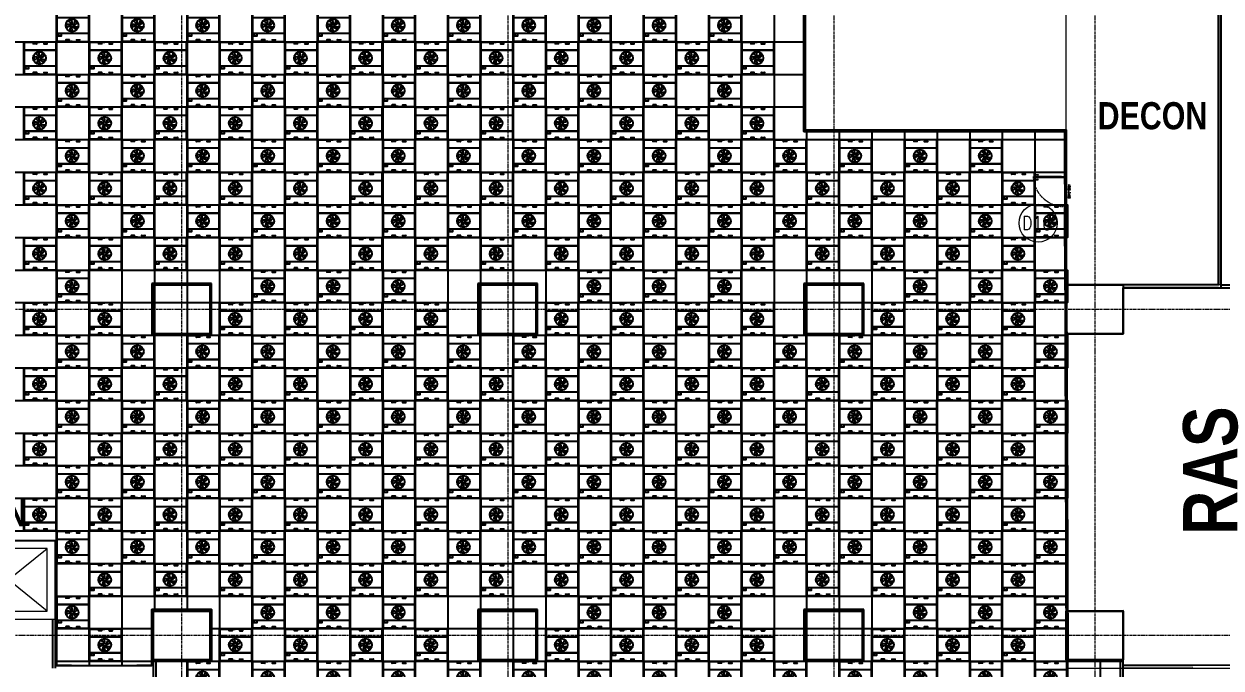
# Model space of a CAD drawing. Extents: x -15449 to 597104, y -1239737 to 53667.
# Drawn here: x 257528 to 301578, y -291002 to -267295 of the extents above; entities that cross this region are included whole.
import ezdxf
from ezdxf.enums import TextEntityAlignment as Align

# ---------------------------------------------------------------- set-up
doc = ezdxf.new("R2010")
doc.units = 0
doc.header["$LTSCALE"] = 8
doc.linetypes.add('188K-SM-03-F10-ARCH-PA-Y2257103$0$AP5A-SM-03-F20-ARCH-PA-Y2230801+Y2230803$0$ALL-PA-TXT-Y2221201$0$DASHED', pattern=[19.05, 12.7, -6.35])
doc.linetypes.add('IDA - Grid Line', pattern=[3500, 2000, -500, 500, -500])
doc.layers.get('0').update_dxf_attribs({"color": 1, "linetype": 'CONTINUOUS'})
for name, color, linetype in [('000_CTCI_CSA', 7, 'CONTINUOUS'), ('1', 1, 'CONTINUOUS'), ('AC-DD', 3, 'CONTINUOUS'), ('Ceiling FL+3000', 6, 'CONTINUOUS'), ('Ceiling FL+5000', 150, 'CONTINUOUS')]:
    doc.layers.add(name, color=color, linetype=linetype)
doc.layers.add('A-_ANOTGRID_E', color=7, linetype='CONTINUOUS', lineweight=9)
doc.layers.add('Block - Cargo Lift_dwg', color=7, linetype='CONTINUOUS', lineweight=9, true_color=0x767676)
doc.styles.add('188K-SM-03-F10-ARCH-PA-Y2257103$0$AP5A-SM-03-F20-ARCH-PA-Y2230801+Y2230803$0$ALL-PA-TXT-Y2221201$0$Standard', font='txt.shx', dxfattribs={"bigfont": 'chineset.shx'})
doc.styles.add('188K-SM-03-F10-ARCH-PA-Y2257103$0$Standard', font='txt.shx', dxfattribs={"bigfont": 'chineset.shx'})
doc.styles.add('Site Area', font='arial.ttf', dxfattribs={"width": 0.8})

# ---------------------------------------------------------------- blocks, each defined once
blk = doc.blocks.new('clean lift lobby 2')
at = {"color": 252}
for p, q in [((73303, -6749), (75603, -3899)), ((73303, -3899), (75603, -6749)), ((73303, -9899), (75603, -7049)), ((73303, -7049), (75603, -9899))]:
    blk.add_line(p, q, dxfattribs=at)
at = {"color": 252, "elevation": 0}
for points in [[(73003, -3599), (73003, -7049), (75903, -7049), (75903, -3599)], [(73303, -3899), (73303, -6749), (75603, -6749), (75603, -3899)], [(73003, -6749), (73003, -10199), (75903, -10199), (75903, -6749)], [(73303, -7049), (73303, -9899), (75603, -9899), (75603, -7049)]]:
    blk.add_lwpolyline(points, close=True, dxfattribs=at)
blk = doc.blocks.new('column grid')
at = {"color": 252, "elevation": 0}
for points in [[(-36454.4, -82339.4), (-34354.4, -82339.4), (-34354.4, -84139.4), (-36454.4, -84139.4)], [(-24454.4, -82338.8), (-22354.4, -82338.8), (-22354.4, -84138.8), (-24454.4, -84138.8)], [(-12454.4, -82338.8), (-10354.4, -82338.8), (-10354.4, -84138.8), (-12454.4, -84138.8)], [(-2854.4, -82338.8), (-754.4, -82338.8), (-754.4, -84138.8), (-2854.4, -84138.8)], [(-36454.4, -94339.4), (-34354.4, -94339.4), (-34354.4, -96139.4), (-36454.4, -96139.4)], [(-24454.4, -94338.8), (-22354.4, -94338.8), (-22354.4, -96138.8), (-24454.4, -96138.8)], [(-12454.4, -94338.8), (-10354.4, -94338.8), (-10354.4, -96138.8), (-12454.4, -96138.8)], [(-2854.4, -94338.8), (-754.4, -94338.8), (-754.4, -96138.8), (-2854.4, -96138.8)]]:
    blk.add_lwpolyline(points, close=True, dxfattribs=at)
at = {"layer": 'A-_ANOTGRID_E', "color": 8, "linetype": 'IDA - Grid Line', "ltscale": 0.005, "true_color": 0x808080}
for p, q in [((-35404.4, 9427, 0), (-35404.4, -120414.2, 0)), ((-23404.4, 9427, 0), (-23404.4, -120414.2, 0)), ((-11404.4, 9427, 0), (-11404.4, -120414.2, 0)), ((-1804.4, 9427, 0), (-1804.4, -120414.2, 0)), ((29680.4, -83238.8, 0), (-104784.6, -83238.8, 0)), ((29680.4, -95238.8, 0), (-104784.6, -95238.8, 0))]:
    blk.add_line(p, q, dxfattribs=at)
blk = doc.blocks.new('CTCI_Building Footprint and Grid')
at = {"color": 252}
blk.add_blockref('column grid', (1987651, -866033, 0), dxfattribs=at)
blk = doc.blocks.new('188K-SM-03-F10-ARCH-PA-Y2257103$0$AP5A-SM-03-F20-ARCH-PA-Y2230801+Y2230803$0$把手GMT水平鎖')
blk.add_lwpolyline([(24, 8), (-24, 8), (-24, 0), (24, 0)], close=True)
blk.add_lwpolyline([(-11, 0), (-11, -40), (-10, -54, 0.327495), (-4, -62, 0.089847), (104, -64, 1.144881), (99, -45, -0.137079), (16, -45, -0.349357), (11, -40), (11, 0)], format="xyb")
blk = doc.blocks.new('188K-SM-03-F10-ARCH-PA-Y2257103$0$單開庫板門-1200x2400(水平把手)')
at = {"ltscale": 0.1}
for p, q in [((26008.6, -11403.6), (26004.5, -11403.6)), ((26004.5, -11403.6), (26004.5, -11414.1)), ((26008.6, -11414.1), (26008.6, -11403.6)), ((26004.5, -11414.1), (26004.5, -11415.3)), ((26004.5, -11414.1), (26008.6, -11414.1)), ((26004.5, -11415.4), (26004.6, -11415.5)), ((26008.6, -11414), (26004.6, -11414)), ((26004.6, -11414.3), (26004.6, -11414.2)), ((26004.6, -11415.3), (26004.6, -11414.5)), ((26004.7, -11414.1), (26006.5, -11414.1)), ((26005.1, -11414.4), (26004.7, -11414.4)), ((26004.7, -11414.5), (26005.1, -11414.5)), ((26004.7, -11414.5), (26004.7, -11506)), ((26004.7, -11506), (26004.7, -11414.5)), ((26004.7, -11414.5), (26004.7, -11414.5)), ((26004.7, -11415.4), (26004.7, -11415.3)), ((26005.2, -11414.4), (26005.2, -11414.4)), ((26006.5, -11414.1), (26006.6, -11414.1)), ((26006.6, -11414.1), (26006.6, -11414.1)), ((26006.6, -11414.1), (26008.4, -11414.1)), ((26008.4, -11414.4), (26008, -11414.4)), ((26008, -11414.4), (26008, -11414.4)), ((26008, -11414.5), (26008.4, -11414.5)), ((26008.4, -11506), (26008.4, -11414.5)), ((26008.4, -11414.5), (26008.4, -11414.5)), ((26008.4, -11414.5), (26008.4, -11506)), ((26008.4, -11415.3), (26008.4, -11415.4)), ((26008.5, -11414.2), (26008.5, -11414.3)), ((26008.5, -11414.5), (26008.5, -11415.3)), ((26008.5, -11415.5), (26008.6, -11415.4)), ((26008.6, -11415.3), (26008.6, -11414.1)), ((25999.5, -11519.7), (25999.5, -11523.2)), ((26002.5, -11519.1), (26000, -11519.1)), ((26000, -11523.7), (26002.4, -11523.7)), ((26002.4, -11523.7), (26004.1, -11522.6)), ((26002.9, -11518.5), (26002.6, -11518.5)), ((26002.6, -11518.5), (26002.6, -11521)), ((26002.6, -11521.9), (26002.6, -11519.3)), ((26002.6, -11521), (26002.9, -11521)), ((26003.4, -11521.9), (26002.6, -11521.9)), ((26002.9, -11521), (26002.9, -11518.5)), ((26003.3, -11522.2), (26003.3, -11522)), ((26003.3, -11522), (26003.4, -11522)), ((26004, -11522.2), (26003.3, -11522.2)), ((26008.3, -11517.5), (26003.6, -11517.5)), ((26003.6, -11517.5), (26003.6, -11517.7)), ((26003.6, -11517.7), (26008.3, -11517.7)), ((26004.1, -11521.9), (26003.9, -11521.9)), ((26003.9, -11522), (26004, -11522)), ((26004, -11522), (26004, -11522.2)), ((26004.2, -11522.4), (26004.2, -11521.9)), ((26008.6, -11506.4), (26004.5, -11506.4)), ((26004.5, -11506.4), (26004.5, -11518)), ((26004.5, -11518), (26008.6, -11518)), ((26004.7, -11506), (26004.7, -11506)), ((26008.3, -11517.7), (26008.3, -11517.5)), ((26008.4, -11506), (26008.4, -11506)), ((26008.6, -11518), (26008.6, -11506.4)), ((26114.8, -11521.9), (26115.1, -11521.9)), ((26114.8, -11522.4), (26114.8, -11521.9)), ((26114.9, -11522), (26114.9, -11522.2)), ((26115.1, -11522), (26114.9, -11522)), ((26114.9, -11522.2), (26115.7, -11522.2)), ((26116.6, -11523.7), (26114.9, -11522.6)), ((26115.5, -11521.9), (26116.3, -11521.9)), ((26115.7, -11522), (26115.5, -11522)), ((26115.7, -11522.2), (26115.7, -11522)), ((26116.3, -11521.9), (26116.3, -11519.3)), ((26116.5, -11519.1), (26119, -11519.1)), ((26119, -11523.7), (26116.6, -11523.7)), ((26119.5, -11519.7), (26119.5, -11523.2))]:
    blk.add_line(p, q, dxfattribs=at)
for points in [[(25999.5, -11518.9), (25999.5, -11523.9)], [(26119.5, -11518.9), (26119.5, -11523.9)]]:
    blk.add_lwpolyline(points)
blk.add_lwpolyline([(26006.6, -11506.4), (26006.5, -11506.3), (26004.7, -11506.3, -0.414214), (26004.6, -11506.3), (26004.6, -11506.1, -0.414214), (26004.7, -11506.1), (26005.1, -11506.1, 0.414214), (26005.2, -11506.1), (26005.2, -11506, 0.414214), (26005.1, -11506), (26004.7, -11506, -0.414214), (26004.6, -11506), (26004.6, -11505.2, -0.414214), (26004.7, -11505.2), (26004.7, -11505.2, 0.414214), (26004.7, -11505.2), (26004.7, -11505, 0.72636), (26004.6, -11505), (26004.5, -11505.1, 0.158507), (26004.5, -11505.2), (26004.5, -11506.4, 0.414214), (26004.6, -11506.5), (26008.6, -11506.5, 0.414214), (26008.6, -11506.4), (26008.6, -11505.2, 0.158507), (26008.6, -11505.1), (26008.5, -11505, 0.72636), (26008.4, -11505), (26008.4, -11505.2, 0.414214), (26008.5, -11505.2, -0.414214), (26008.5, -11505.2), (26008.5, -11506, -0.414214), (26008.4, -11506), (26008, -11506, 0.414214), (26008, -11506), (26008, -11506.1, 0.414214), (26008, -11506.1), (26008.4, -11506.1, -0.414214), (26008.5, -11506.1), (26008.5, -11506.3, -0.414214), (26008.4, -11506.3), (26006.6, -11506.3)], format="xyb", close=True, dxfattribs=at)
at = {"linetype": '188K-SM-03-F10-ARCH-PA-Y2257103$0$AP5A-SM-03-F20-ARCH-PA-Y2230801+Y2230803$0$ALL-PA-TXT-Y2221201$0$DASHED', "ltscale": 0.01}
blk.add_arc((26001.1, -11518.7), 115.3, 359.8531, 85.8135, dxfattribs=at)
at = {"ltscale": 0.1}
for centre, radius, start, end in [((26004.6, -11414.1), 0.0313, 90, 180), ((26004.6, -11415.3), 0.0313, 180, 216.0274), ((26004.7, -11414.2), 0.0313, 90, 180), ((26004.7, -11414.3), 0.0313, 180, 270), ((26004.7, -11414.5), 0.0313, 90, 180), ((26004.7, -11415.3), 0.0209, 180, 270), ((26004.7, -11415.4), 0.0313, 216.0274, 360), ((26004.7, -11415.3), 0.0209, 360, 90), ((26005.1, -11414.4), 0.0313, 270, 0), ((26005.1, -11414.4), 0.0313, 0, 90), ((26008, -11414.4), 0.0313, 90, 180), ((26008, -11414.4), 0.0313, 180, 270), ((26008.4, -11414.2), 0.0313, 360, 90), ((26008.4, -11414.3), 0.0313, 270, 0), ((26008.4, -11414.5), 0.0313, 0, 90), ((26008.5, -11415.3), 0.0209, 90, 180), ((26008.5, -11415.4), 0.0313, 180, 323.9726), ((26008.5, -11415.3), 0.0209, 270, 360), ((26008.6, -11414.1), 0.0313, 360, 90), ((26008.6, -11415.3), 0.0313, 323.9726, 360)]:
    blk.add_arc(centre, radius, start, end, dxfattribs=at)
for centre, major_axis, start_param, end_param in [((26000, -11519.7), (0.369, -0.369), 2.356194, 3.926991), ((26000, -11523.2), (-0.369, -0.369), 5.497787, 7.068583), ((26002.5, -11519.3), (0.111, -0.111), 7.068583, 8.63938), ((26003.4, -11521.9), (-0.0369, -0.0369), 0.785398, 3.926991), ((26003.9, -11521.9), (-0.0369, -0.0369), 3.926991, 7.068583), ((26004.1, -11521.9), (0.0369, -0.0369), 7.068583, 8.63938), ((26003.9, -11522.4), (0.221, -0.221), 6.162283, 7.068583), ((26114.8, -11521.9), (-0.0369, -0.0369), -2.356194, -0.785398), ((26115.1, -11522.4), (-0.221, -0.221), -0.785398, 0.120903), ((26115.1, -11521.9), (0.0369, -0.0369), -0.785398, 2.356194), ((26115.5, -11521.9), (0.0369, -0.0369), 2.356194, 5.497787), ((26116.5, -11519.3), (-0.111, -0.111), -2.356194, -0.785398), ((26119, -11519.7), (-0.369, -0.369), 2.356194, 3.926991), ((26119, -11523.2), (0.369, -0.369), -0.785398, 0.785398)]:
    blk.add_ellipse(centre, major_axis=major_axis, ratio=1, start_param=start_param, end_param=end_param, dxfattribs=at)
at = {"ltscale": 0.1, "extrusion": (0, 0, -1)}
blk.add_ellipse((26003.1, -11517.9), major_axis=(-0.516, 0.516), ratio=1, start_param=5.497787, end_param=11.780972, dxfattribs=at)
at = {"ltscale": 5}
for p, xscale, yscale, zscale, rotation in [((26003.6, -11408.9), 0.1058823529319317, 0.1058823529319317, 0.1058823529319317, 270), ((26009.5, -11408.9), -0.1058823529319317, 0.1058823529396357, 0.1058823529411765, 90)]:
    blk.add_blockref('188K-SM-03-F10-ARCH-PA-Y2257103$0$AP5A-SM-03-F20-ARCH-PA-Y2230801+Y2230803$0$把手GMT水平鎖', p, dxfattribs=dict(at, xscale=xscale, yscale=yscale, zscale=zscale, rotation=rotation))
at = {"color": 8, "ltscale": 0.1, "style": '188K-SM-03-F10-ARCH-PA-Y2257103$0$AP5A-SM-03-F20-ARCH-PA-Y2230801+Y2230803$0$ALL-PA-TXT-Y2221201$0$Standard', "width": 0.85}
blk.add_text('1200*2400', height=8, dxfattribs=at).set_placement((26058.4, -11534.4), align=Align.MIDDLE_CENTER)
blk = doc.blocks.new('FFU-2000')
at = {"layer": 'AC-DD', "color": 6}
for p, q in [((0, 1175), (562, 1175)), ((0, 0), (0, 1175)), ((454, 1121), (333, 1121)), ((454, 1113), (333, 1113)), ((721, 1121), (842, 1121)), ((721, 1113), (842, 1113)), ((1175, 875), (0, 875)), ((1175, 870), (0, 870)), ((0, 305), (1175, 305)), ((0, 300), (1175, 300)), ((562, 0), (0, 0)), ((454, 62), (333, 62)), ((454, 54), (333, 54)), ((721, 62), (842, 62)), ((721, 54), (842, 54))]:
    blk.add_line(p, q, dxfattribs=at)
for points in [[(-12, 1188), (1188, 1188), (1188, -12), (-12, -12)], [(0, 0), (1175, 0), (1175, 1175), (0, 1175)], [(167, 288), (45, 288), (45, 210), (167, 210)]]:
    blk.add_lwpolyline(points, close=True, dxfattribs=at)
for centre, radius in [((560, 588), 233), ((560, 588), 49.2), ((75, 214), 2.87), ((105, 214), 2.87), ((135, 214), 2.87)]:
    blk.add_circle(centre, radius, dxfattribs=at)
for centre, radius, start, end in [((333, 1117), 3.92, 90, 270), ((454, 1117), 3.92, 270, 90), ((721, 1117), 3.92, 90, 270), ((842, 1117), 3.92, 270, 90), ((467, 573), 115, 154.0706, 209.7056), ((418, 313), 315, 71.6702, 99.9682), ((607, 230), 373, 104.9499, 129.9361), ((518, 671), 115, 82.0706, 137.7056), ((234, 432), 373, 32.9499, 57.9361), ((777, 368), 315, 143.6702, 171.9682), ((255, 637), 315, 359.6702, 27.9682), ((915, 522), 373, 176.9499, 201.9361), ((836, 726), 315, 215.6702, 243.9682), ((732, 905), 373, 248.9499, 273.9361), ((311, 849), 373, 320.9499, 345.9361), ((513, 892), 315, 287.6702, 315.9682), ((626, 653), 115, 10.0706, 65.7056), ((643, 545), 115, 298.0706, 353.7056), ((333, 58), 3.92, 90, 270), ((454, 58), 3.92, 270, 90), ((545, 495), 115, 226.0706, 281.7056), ((721, 58), 3.92, 90, 270), ((842, 58), 3.92, 270, 90)]:
    blk.add_arc(centre, radius, start, end, dxfattribs=at)

msp = doc.modelspace()

# ---------------------------------------------------------------- linework, layer by layer
at = {"layer": '1', "color": 8, "true_color": 0x808080}
for p, q in [((258728.3145, -205002.5644, 0), (258728.3145, -290902.955, 0)), ((259928.3145, -205002.5644, 0), (259928.3145, -290902.955, 0)), ((261128.3145, -205002.5644, 0), (261128.3145, -290902.955, 0)), ((264728.3145, -205002.5644, 0), (264728.3145, -298402.1705, 0)), ((265928.3145, -205002.5644, 0), (265928.3145, -298402.1705, 0)), ((267128.3145, -205002.5644, 0), (267128.3145, -298402.1705, 0)), ((268328.3145, -205002.5644, 0), (268328.3145, -298402.1705, 0)), ((269528.3145, -205002.5644, 0), (269528.3145, -298402.1705, 0)), ((270728.3145, -205002.5644, 0), (270728.3145, -298402.1705, 0)), ((271928.3145, -205002.5644, 0), (271928.3145, -298402.1705, 0)), ((273128.3145, -205002.5644, 0), (273128.3145, -298402.1705, 0)), ((262328.3145, -206752.1709, 0), (262328.3145, -288852.8143, 0)), ((263528.3145, -206752.1709, 0), (263528.3145, -288852.8143, 0)), ((274328.3145, -231052.1709, 0), (274328.3145, -297002.7469, 0)), ((275528.3145, -231052.1709, 0), (275528.3145, -297002.7469, 0)), ((276728.3145, -236052.1709, 0), (276728.3145, -298402.1703, 0)), ((277928.3145, -236052.1709, 0), (277928.3145, -298402.1703, 0)), ((279128.3145, -236052.1709, 0), (279128.3145, -298402.1703, 0)), ((280328.3145, -236052.1709, 0), (280328.3145, -298402.1703, 0)), ((281528.3145, -236052.1709, 0), (281528.3145, -298402.1703, 0)), ((282728.3145, -236052.1709, 0), (282728.3145, -298402.1703, 0)), ((283928.3145, -236052.1709, 0), (283928.3145, -298402.1703, 0)), ((285128.3145, -236052.1709, 0), (285128.3145, -298402.1703, 0)), ((250328.3145, -267952.1709, 0), (286227.9329, -267952.1709, 0)), ((250328.3145, -269152.1709, 0), (286227.9329, -269152.1709, 0)), ((250328.3145, -270352.1709, 0), (286227.9329, -270352.1709, 0)), ((286328.3145, -271252.1795, 0), (286328.3145, -296952.7469, 0)), ((287528.3145, -271252.3851, 0), (287528.3145, -296952.7469, 0)), ((288728.3145, -271252.5908, 0), (288728.3145, -298402.1699, 0)), ((289928.3145, -271252.7965, 0), (289928.3145, -298402.1676, 0)), ((291128.3145, -271253.0021, 0), (291128.3145, -298402.1653, 0)), ((292328.3145, -271253.2078, 0), (292328.3145, -298402.163, 0)), ((293528.3145, -271252.5908, 0), (293528.3145, -298402.1607, 0)), ((294728.3145, -271252.7965, 0), (294728.3145, -298402.1584, 0)), ((250328.3145, -271552.1709, 0), (295829.3268, -271552.1709, 0)), ((250328.3145, -272752.1709, 0), (295832.8322, -272752.1709, 0)), ((250328.3145, -273952.1709, 0), (295836.3375, -273952.1709, 0)), ((250328.3145, -275152.1709, 0), (295839.8429, -275152.1709, 0)), ((250328.3145, -276352.1709, 0), (295843.3482, -276352.1709, 0)), ((252428.3145, -277552.1709, 0), (295846.8536, -277552.1709, 0)), ((252428.3145, -278752.1709, 0), (295850.359, -278752.1709, 0)), ((250278.3145, -279952.1709, 0), (295853.8643, -279952.1709, 0)), ((250278.3145, -281152.1709, 0), (295857.3697, -281152.1709, 0)), ((250278.3145, -282352.1709, 0), (295860.875, -282352.1709, 0)), ((250278.3145, -283552.1709, 0), (295864.3804, -283552.1709, 0)), ((250278.3145, -284752.1709, 0), (295867.8857, -284752.1709, 0)), ((250278.3145, -285952.1709, 0), (295871.3911, -285952.1709, 0)), ((258678.1767, -287152.1709, 0), (295874.8964, -287152.1709, 0)), ((258678.1767, -288352.1709, 0), (295878.4018, -288352.1709, 0)), ((258678.1767, -289552.1709, 0), (262228.3145, -289552.1709, 0)), ((264428.3145, -289552.1709, 0), (295881.9071, -289552.1709, 0)), ((258678.1767, -290752.1709, 0), (262228.3145, -290752.1709, 0)), ((263528.3145, -290753.3903, 0), (263528.3145, -296952.7469, 0)), ((264428.3145, -290752.1709, 0), (297877.8668, -290752.1709, 0)), ((295928.3145, -290752.1709, 0), (295928.3145, -296951.6196, 0)), ((297128.3145, -290752.1709, 0), (297128.3145, -296951.6196, 0))]:
    msp.add_line(p, q, dxfattribs=at)
at = {"layer": 'Block - Cargo Lift_dwg', "lineweight": -3}
for p, q in [((286228.3145, -263452.1694, 0), (286227.9329, -271252.1623, 0)), ((286278.3145, -263452.1718, 0), (286277.9354, -271202.1709, 0)), ((301478.0066, -276902.1709, 0), (301478.0066, -265002.8442, 0)), ((301578.0066, -277002.1709, 0), (301578.0066, -264902.955, 0)), ((286227.9329, -271252.1623, 0), (295828.4553, -271253.8076, 0)), ((286277.9354, -271202.1709, 0), (295878.3117, -271203.8161, 0)), ((295828.4553, -271253.8076, 0), (295833.0838, -272862.7435, 0)), ((295878.3117, -271203.8161, 0), (295883.0836, -272862.5997, 0)), ((295844.7054, -276902.5311, 0), (295833.084, -274062.8043, 0)), ((295894.7049, -276902.3265, 0), (295883.0836, -274062.5997, 0)), ((264428.3145, -276852.2383, 0), (262228.3145, -276852.2383, 0)), ((262228.3145, -276852.2383, 0), (262228.3145, -278752.8143, 0)), ((264378.3145, -276902.2383, 0), (262278.3145, -276902.2383, 0)), ((262278.3145, -276902.2383, 0), (262278.3145, -278702.8143, 0)), ((264378.3145, -278702.8143, 0), (264378.3145, -276902.2383, 0)), ((264428.3145, -278752.8143, 0), (264428.3145, -276852.2383, 0)), ((276428.3145, -276851.5948, 0), (274228.3145, -276851.5948, 0)), ((274228.3145, -276851.5948, 0), (274228.3145, -278752.1709, 0)), ((276378.3145, -276901.5948, 0), (274278.3145, -276901.5948, 0)), ((274278.3145, -276901.5948, 0), (274278.3145, -278702.1709, 0)), ((276378.3145, -278702.1709, 0), (276378.3145, -276901.5948, 0)), ((276428.3145, -278752.1709, 0), (276428.3145, -276851.5948, 0)), ((288428.3145, -276851.5948, 0), (286228.3145, -276851.5948, 0)), ((286228.3145, -276851.5948, 0), (286228.3145, -278752.1709, 0)), ((288378.3145, -276901.5948, 0), (286278.3145, -276901.5948, 0)), ((286278.3145, -276901.5948, 0), (286278.3145, -278702.1709, 0)), ((288378.3145, -278702.1709, 0), (288378.3145, -276901.5948, 0)), ((288428.3145, -278752.1709, 0), (288428.3145, -276851.5948, 0)), ((295844.7049, -276902.4056, 0), (295885.4125, -290752.1709, 0)), ((295894.7047, -276902.2586, 0), (295935.2657, -290702.1709, 0)), ((301478.4563, -276902.1709, 0), (297978.3145, -276902.1709, 0)), ((301478.4563, -277002.1709, 0), (297978.3145, -277002.1709, 0)), ((301478.0066, -276902.1709, 0), (301478.0066, -276902.1709, 0)), ((301478.0066, -277002.1709, 0), (301578.0066, -277002.1709, 0)), ((301577.9595, -277002.1718, 0), (305494.7049, -277003.4574, 0)), ((301577.9923, -276902.1718, 0), (305494.7378, -276903.4574, 0)), ((262228.3145, -278752.8143, 0), (264428.3145, -278752.8143, 0)), ((262278.3145, -278702.8143, 0), (264378.3145, -278702.8143, 0)), ((274228.3145, -278752.1709, 0), (276428.3145, -278752.1709, 0)), ((274278.3145, -278702.1709, 0), (276378.3145, -278702.1709, 0)), ((286228.3145, -278752.1709, 0), (288428.3145, -278752.1709, 0)), ((286278.3145, -278702.1709, 0), (288378.3145, -278702.1709, 0)), ((264428.3145, -288852.8143, 0), (262228.3145, -288852.8143, 0)), ((262228.3145, -288852.8143, 0), (262228.3145, -290753.3903, 0)), ((264378.3145, -288902.8143, 0), (262278.3145, -288902.8143, 0)), ((262278.3145, -288902.8143, 0), (262278.3145, -290703.3903, 0)), ((264378.3145, -290703.3903, 0), (264378.3145, -288902.8143, 0)), ((264428.3145, -290753.3903, 0), (264428.3145, -288852.8143, 0)), ((276428.3145, -288851.5948, 0), (274228.3145, -288851.5948, 0)), ((274228.3145, -288851.5948, 0), (274228.3145, -290752.1709, 0)), ((276378.3145, -288901.5948, 0), (274278.3145, -288901.5948, 0)), ((274278.3145, -288901.5948, 0), (274278.3145, -290702.1709, 0)), ((276378.3145, -290702.1709, 0), (276378.3145, -288901.5948, 0)), ((276428.3145, -290752.1709, 0), (276428.3145, -288851.5948, 0)), ((288428.3145, -288851.5948, 0), (286228.3145, -288851.5948, 0)), ((286228.3145, -288851.5948, 0), (286228.3145, -290752.1709, 0)), ((288378.3145, -288901.5948, 0), (286278.3145, -288901.5948, 0)), ((286278.3145, -288901.5948, 0), (286278.3145, -290702.1709, 0)), ((288378.3145, -290702.1709, 0), (288378.3145, -288901.5948, 0)), ((288428.3145, -290752.1709, 0), (288428.3145, -288851.5948, 0)), ((258578.1767, -289202.7467, 0), (258578.1767, -291002.955, 0)), ((258678.1767, -289202.7467, 0), (258678.1767, -291002.955, 0)), ((262278.3145, -290703.3903, 0), (264378.3145, -290703.3903, 0)), ((274278.3145, -290702.1709, 0), (276378.3145, -290702.1709, 0)), ((286278.3145, -290702.1709, 0), (288378.3145, -290702.1709, 0)), ((295935.2657, -290702.1709, 0), (297977.8668, -290702.1709, 0)), ((297877.8668, -297008.8348, 0), (297878.3145, -290702.1638, 0)), ((297878.3145, -290702.1638, 0), (297878.3145, -290702.1638, 0)), ((297977.8668, -297008.8419, 0), (297978.3145, -290702.1709, 0)), ((297978.3145, -290702.1709, 0), (297978.3145, -290702.1709, 0)), ((259278.3145, -290902.955, 0), (258678.1767, -290902.955, 0)), ((262278.3145, -290902.955, 0), (261678.3145, -290902.955, 0)), ((262228.3145, -290753.3903, 0), (264428.3145, -290753.3903, 0)), ((262278.3145, -290753.3903, 0), (262278.3145, -296952.7469, 0)), ((262378.3145, -290753.3903, 0), (262378.3145, -296952.7469, 0)), ((274228.3145, -290752.1709, 0), (276428.3145, -290752.1709, 0)), ((286228.3145, -290752.1709, 0), (288428.3145, -290752.1709, 0)), ((295885.4125, -290752.1709, 0), (297977.8668, -290752.1709, 0)), ((297978.048, -290902.0991, 0), (300533.5364, -290895.8322, 0)), ((297978.2932, -291002.0988, 0), (300533.7816, -290995.8319, 0))]:
    msp.add_line(p, q, dxfattribs=at)
at = {"layer": 'Block - Cargo Lift_dwg', "color": 8, "ltscale": 0.1, "true_color": 0x808080, "elevation": 0}
msp.add_lwpolyline([(230178.3145, -228902.6222), (230178.3145, -205202.2366), (276378.3145, -205202.496), (276377.8676, -236002.5634), (286277.8676, -236002.5634), (286277.8676, -271202.5634), (295877.8648, -271202.5634), (295877.8475, -291002.1708), (295878.3144, -291008.8377), (295878.3145, -298502.1705), (250278.3145, -298502.1705), (250278.3145, -252902.7469), (238278.3145, -252902.1709), (238277.8676, -228902.5634), (230177.8676, -228902.5634)], dxfattribs=at)
at = {"layer": 'Block - Cargo Lift_dwg', "color": 8, "true_color": 0x808080, "elevation": 0}
msp.add_lwpolyline([(288077.8676, -205202.5618), (276377.8659, -205202.5297), (276377.8676, -236002.5634), (286277.8676, -236002.5634), (286277.8676, -271202.5634), (295877.8615, -271202.5634), (295876.8381, -291002.1708), (305478.3156, -291002.1792), (307278.3128, -291002.1792), (307278.316, -276902.1718), (301578.0066, -276902.1718), (301578.0066, -265204.3622), (297678.3128, -265200.7646), (297678.3161, -228902.5644), (287178.6881, -228902.5684), (287178.698, -220692.4827), (288077.8657, -220692.4869), (288077.8676, -205202.5618)], dxfattribs=at)
msp.add_lwpolyline([(301578.0099, -276902.7181), (295877.8648, -276902.7181), (295877.8648, -264902.5634), (301578.0099, -264902.5634)], close=True, dxfattribs=at)
at = {"layer": 'Block - Cargo Lift_dwg', "color": 8, "true_color": 0x808080}
msp.add_circle((294845.6053, -274623.625, 0), 700, dxfattribs=at)
at = {"layer": 'Ceiling FL+3000', "color": 8, "lineweight": -3, "true_color": 0x808080, "elevation": 0}
for points in [[(286277.9354, -271202.1709), (286277.9334, -266752.1718), (288428.3145, -266752.1709), (288428.3145, -264902.1718), (295828.3145, -264902.5509), (295827.8523, -266752.1719), (298028.2113, -266752.1719), (298029.6422, -265201.0888), (298029.8661, -264999.023), (301478.0108, -264999.023), (301478.0066, -276902.1709), (295894.7047, -276902.2586), (295894.7047, -271203.8161), (286277.9354, -271202.1709)], [(295899.9948, -278702.1072), (297978.3145, -278702.1709), (297978.3145, -277002.1709), (305494.7049, -277003.4574), (305494.7049, -278702.1709), (307328.3113, -278702.089), (307328.3113, -288902.1709), (305478.3145, -288902.1709), (305483.8309, -290897.1206), (297978.048, -290902.0991), (297978.3145, -290702.1709), (297978.3145, -288902.1709), (295929.9928, -288908.1914), (295899.9948, -278702.1072)]]:
    msp.add_lwpolyline(points, dxfattribs=at)
at = {"layer": 'Ceiling FL+5000', "elevation": 0}
for points in [[(297877.8668, -296951.6196), (297877.8668, -290752.1709), (295885.4125, -290752.1709), (295828.4553, -271253.8076), (286227.9329, -271252.1623), (286227.9329, -236052.1709)], [(250278.3145, -286302.7469), (258678.1767, -286302.7469), (258678.1767, -288852.8143), (258678.1767, -290902.955), (262228.3145, -290902.955), (262228.3145, -288852.8143), (264428.3145, -288852.8143), (264428.3145, -290753.3903), (262378.3145, -290753.3903), (262378.3145, -296952.7469)]]:
    msp.add_lwpolyline(points, dxfattribs=at)
at = {"layer": 'Ceiling FL+5000', "color": 8, "true_color": 0x808080, "elevation": 0}
for points in [[(297877.8668, -296951.6196), (297877.8668, -290752.1709), (295885.4125, -290752.1709), (295828.4553, -271253.8076), (286227.9329, -271252.1623), (286227.9329, -236052.1709)], [(238328.3145, -242752.1709), (238328.3145, -252852.1709), (252428.3145, -252852.1709), (252428.3145, -254752.7469), (250328.3145, -254752.7469), (250328.3193, -264852.1709), (252428.3145, -264852.1709), (252428.3145, -266752.7469), (250328.3145, -266752.7469), (250328.3145, -276851.7783), (252428.3145, -276851.7783), (252428.3145, -278752.7469), (250278.3145, -278752.7469), (250278.3145, -286302.7469), (258678.1767, -286302.7469), (258678.1767, -288852.8143), (258678.1767, -290902.955), (262228.3145, -290902.955), (262228.3145, -288852.8143), (264428.3145, -288852.8143), (264428.3145, -290753.3903), (262378.3145, -290753.3903), (262378.3145, -296952.7469)]]:
    msp.add_lwpolyline(points, dxfattribs=at)

# ---------------------------------------------------------------- block references
at = {"layer": '000_CTCI_CSA', "color": 2}
msp.add_blockref('CTCI_Building Footprint and Grid', (-1688918.33, 671469.6085, 0), dxfattribs=at)
at = {"layer": 'AC-DD'}
for p in [(258740.8145, -267939.6709, 0), (261140.8145, -267939.6709, 0), (263540.8145, -267939.6709, 0), (265940.8145, -267939.6709, 0), (268340.8145, -267939.6709, 0), (270740.8145, -267939.6709, 0), (273140.8145, -267939.6709, 0), (275540.8145, -267939.6709, 0), (277940.8145, -267939.6709, 0), (280340.8145, -267939.6709, 0), (282740.8145, -267939.6709, 0), (257540.8145, -269139.6709, 0), (259940.8145, -269139.6709, 0), (262340.8145, -269139.6709, 0), (264740.8145, -269139.6709, 0), (267140.8145, -269139.6709, 0), (269540.8145, -269139.6709, 0), (271940.8145, -269139.6709, 0), (274340.8145, -269139.6709, 0), (276740.8145, -269139.6709, 0), (279140.8145, -269139.6709, 0), (281540.8145, -269139.6709, 0), (283940.8145, -269139.6709, 0), (258740.8145, -270339.6709, 0), (261140.8145, -270339.6709, 0), (263540.8145, -270339.6709, 0), (265940.8145, -270339.6709, 0), (268340.8145, -270339.6709, 0), (270740.8145, -270339.6709, 0), (273140.8145, -270339.6709, 0), (275540.8145, -270339.6709, 0), (277940.8145, -270339.6709, 0), (280340.8145, -270339.6709, 0), (282740.8145, -270339.6709, 0), (257540.8145, -271539.6709, 0), (259940.8145, -271539.6709, 0), (262340.8145, -271539.6709, 0), (264740.8145, -271539.6709, 0), (267140.8145, -271539.6709, 0), (269540.8145, -271539.6709, 0), (271940.8145, -271539.6709, 0), (274340.8145, -271539.6709, 0), (276740.8145, -271539.6709, 0), (279140.8145, -271539.6709, 0), (281540.8145, -271539.6709, 0), (283940.8145, -271539.6709, 0), (258740.8145, -272739.6709, 0), (261140.8145, -272739.6709, 0), (263540.8145, -272739.6709, 0), (265940.8145, -272739.6709, 0), (268340.8145, -272739.6709, 0), (270740.8145, -272739.6709, 0), (273140.8145, -272739.6709, 0), (275540.8145, -272739.6709, 0), (277940.8145, -272739.6709, 0), (280340.8145, -272739.6709, 0), (282740.8145, -272739.6709, 0), (285140.8145, -272739.6709, 0), (287540.8145, -272739.6709, 0), (287540.8145, -272739.6709, 0), (289940.8145, -272739.6709, 0), (292340.8145, -272739.6709, 0), (257540.8145, -273939.6709, 0), (259940.8145, -273939.6709, 0), (262340.8145, -273939.6709, 0), (264740.8145, -273939.6709, 0), (267140.8145, -273939.6709, 0), (269540.8145, -273939.6709, 0), (271940.8145, -273939.6709, 0), (274340.8145, -273939.6709, 0), (276740.8145, -273939.6709, 0), (279140.8145, -273939.6709, 0), (281540.8145, -273939.6709, 0), (283940.8145, -273939.6709, 0), (286340.8145, -273939.6709, 0), (288740.8145, -273939.6709, 0), (291140.8145, -273939.6709, 0), (293540.8145, -273939.6709, 0), (258740.8145, -275139.6709, 0), (261140.8145, -275139.6709, 0), (263540.8145, -275139.6709, 0), (265940.8145, -275139.6709, 0), (268340.8145, -275139.6709, 0), (270740.8145, -275139.6709, 0), (273140.8145, -275139.6709, 0), (275540.8145, -275139.6709, 0), (277940.8145, -275139.6709, 0), (280340.8145, -275139.6709, 0), (282740.8145, -275139.6709, 0), (285140.8145, -275139.6709, 0), (287540.8145, -275139.6709, 0), (289940.8145, -275139.6709, 0), (292340.8145, -275139.6709, 0), (294740.8145, -275139.6709, 0), (257540.8145, -276339.6709, 0), (259940.8145, -276339.6709, 0), (262340.8145, -276339.6709, 0), (264740.8145, -276339.6709, 0), (267140.8145, -276339.6709, 0), (269540.8145, -276339.6709, 0), (271940.8145, -276339.6709, 0), (274340.8145, -276339.6709, 0), (276740.8145, -276339.6709, 0), (279140.8145, -276339.6709, 0), (281540.8145, -276339.6709, 0), (283940.8145, -276339.6709, 0), (286340.8145, -276339.6709, 0), (288740.8145, -276339.6709, 0), (291140.8145, -276339.6709, 0), (293540.8145, -276339.6709, 0), (258740.8145, -277539.6709, 0), (265940.8145, -277539.6709, 0), (268340.8145, -277539.6709, 0), (270740.8145, -277539.6709, 0), (277940.8145, -277539.6709, 0), (280340.8145, -277539.6709, 0), (282740.8145, -277539.6709, 0), (289940.8145, -277539.6709, 0), (292340.8145, -277539.6709, 0), (294740.8145, -277539.6709, 0), (257540.8145, -278739.6709, 0), (259940.8145, -278739.6709, 0), (264740.8145, -278739.6709, 0), (267140.8145, -278739.6709, 0), (269540.8145, -278739.6709, 0), (271940.8145, -278739.6709, 0), (276740.8145, -278739.6709, 0), (279140.8145, -278739.6709, 0), (281540.8145, -278739.6709, 0), (283940.8145, -278739.6709, 0), (288740.8145, -278739.6709, 0), (291140.8145, -278739.6709, 0), (293540.8145, -278739.6709, 0), (258740.8145, -279939.6709, 0), (261140.8145, -279939.6709, 0), (263540.8145, -279939.6709, 0), (265940.8145, -279939.6709, 0), (268340.8145, -279939.6709, 0), (270740.8145, -279939.6709, 0), (273140.8145, -279939.6709, 0), (275540.8145, -279939.6709, 0), (277940.8145, -279939.6709, 0), (280340.8145, -279939.6709, 0), (282740.8145, -279939.6709, 0), (285140.8145, -279939.6709, 0), (287540.8145, -279939.6709, 0), (289940.8145, -279939.6709, 0), (292340.8145, -279939.6709, 0), (294740.8145, -279939.6709, 0), (257540.8145, -281139.6709, 0), (259940.8145, -281139.6709, 0), (262340.8145, -281139.6709, 0), (264740.8145, -281139.6709, 0), (267140.8145, -281139.6709, 0), (269540.8145, -281139.6709, 0), (271940.8145, -281139.6709, 0), (274340.8145, -281139.6709, 0), (276740.8145, -281139.6709, 0), (279140.8145, -281139.6709, 0), (281540.8145, -281139.6709, 0), (283940.8145, -281139.6709, 0), (286340.8145, -281139.6709, 0), (288740.8145, -281139.6709, 0), (291140.8145, -281139.6709, 0), (293540.8145, -281139.6709, 0), (258740.8145, -282339.6709, 0), (261140.8145, -282339.6709, 0), (263540.8145, -282339.6709, 0), (265940.8145, -282339.6709, 0), (268340.8145, -282339.6709, 0), (270740.8145, -282339.6709, 0), (273140.8145, -282339.6709, 0), (275540.8145, -282339.6709, 0), (277940.8145, -282339.6709, 0), (280340.8145, -282339.6709, 0), (282740.8145, -282339.6709, 0), (285140.8145, -282339.6709, 0), (287540.8145, -282339.6709, 0), (289940.8145, -282339.6709, 0), (292340.8145, -282339.6709, 0), (294740.8145, -282339.6709, 0), (257540.8145, -283539.6709, 0), (259940.8145, -283539.6709, 0), (262340.8145, -283539.6709, 0), (264740.8145, -283539.6709, 0), (267140.8145, -283539.6709, 0), (269540.8145, -283539.6709, 0), (271940.8145, -283539.6709, 0), (274340.8145, -283539.6709, 0), (276740.8145, -283539.6709, 0), (279140.8145, -283539.6709, 0), (281540.8145, -283539.6709, 0), (283940.8145, -283539.6709, 0), (286340.8145, -283539.6709, 0), (288740.8145, -283539.6709, 0), (291140.8145, -283539.6709, 0), (293540.8145, -283539.6709, 0), (258740.8145, -284739.6709, 0), (261140.8145, -284739.6709, 0), (263540.8145, -284739.6709, 0), (265940.8145, -284739.6709, 0), (268340.8145, -284739.6709, 0), (270740.8145, -284739.6709, 0), (273140.8145, -284739.6709, 0), (275540.8145, -284739.6709, 0), (277940.8145, -284739.6709, 0), (280340.8145, -284739.6709, 0), (282740.8145, -284739.6709, 0), (285140.8145, -284739.6709, 0), (287540.8145, -284739.6709, 0), (289940.8145, -284739.6709, 0), (292340.8145, -284739.6709, 0), (294740.8145, -284739.6709, 0), (257540.8145, -285939.6709, 0), (259940.8145, -285939.6709, 0), (262340.8145, -285939.6709, 0), (264740.8145, -285939.6709, 0), (267140.8145, -285939.6709, 0), (269540.8145, -285939.6709, 0), (271940.8145, -285939.6709, 0), (274340.8145, -285939.6709, 0), (276740.8145, -285939.6709, 0), (279140.8145, -285939.6709, 0), (281540.8145, -285939.6709, 0), (283940.8145, -285939.6709, 0), (286340.8145, -285939.6709, 0), (288740.8145, -285939.6709, 0), (291140.8145, -285939.6709, 0), (293540.8145, -285939.6709, 0), (258740.8145, -287139.6709, 0), (261140.8145, -287139.6709, 0), (263540.8145, -287139.6709, 0), (265940.8145, -287139.6709, 0), (268340.8145, -287139.6709, 0), (270740.8145, -287139.6709, 0), (273140.8145, -287139.6709, 0), (275540.8145, -287139.6709, 0), (277940.8145, -287139.6709, 0), (280340.8145, -287139.6709, 0), (282740.8145, -287139.6709, 0), (285140.8145, -287139.6709, 0), (287540.8145, -287139.6709, 0), (289940.8145, -287139.6709, 0), (292340.8145, -287139.6709, 0), (294740.8145, -287139.6709, 0), (259940.8145, -288339.6709, 0), (262340.8145, -288339.6709, 0), (264740.8145, -288339.6709, 0), (267140.8145, -288339.6709, 0), (269540.8145, -288339.6709, 0), (271940.8145, -288339.6709, 0), (274340.8145, -288339.6709, 0), (276740.8145, -288339.6709, 0), (279140.8145, -288339.6709, 0), (281540.8145, -288339.6709, 0), (283940.8145, -288339.6709, 0), (286340.8145, -288339.6709, 0), (288740.8145, -288339.6709, 0), (291140.8145, -288339.6709, 0), (293540.8145, -288339.6709, 0), (258740.8145, -289539.6709, 0), (265940.8145, -289539.6709, 0), (268340.8145, -289539.6709, 0), (270740.8145, -289539.6709, 0), (277940.8145, -289539.6709, 0), (280340.8145, -289539.6709, 0), (282740.8145, -289539.6709, 0), (289940.8145, -289539.6709, 0), (292340.8145, -289539.6709, 0), (294740.8145, -289539.6709, 0), (259940.8145, -290739.6709, 0), (264740.8145, -290739.6709, 0), (267140.8145, -290739.6709, 0), (269540.8145, -290739.6709, 0), (271940.8145, -290739.6709, 0), (276740.8145, -290739.6709, 0), (279140.8145, -290739.6709, 0), (281540.8145, -290739.6709, 0), (283940.8145, -290739.6709, 0), (288740.8145, -290739.6709, 0), (291140.8145, -290739.6709, 0), (293540.8145, -290739.6709, 0), (263540.8145, -291939.6709, 0), (265940.8145, -291939.6709, 0), (268340.8145, -291939.6709, 0), (270740.8145, -291939.6709, 0), (273140.8145, -291939.6709, 0), (275540.8145, -291939.6709, 0), (277940.8145, -291939.6709, 0), (280340.8145, -291939.6709, 0), (282740.8145, -291939.6709, 0), (285140.8145, -291939.6709, 0), (287540.8145, -291939.6709, 0), (289940.8145, -291939.6709, 0), (292340.8145, -291939.6709, 0), (294740.8145, -291939.6709, 0)]:
    msp.add_blockref('FFU-2000', p, dxfattribs=at)
at = {"layer": 'Block - Cargo Lift_dwg', "color": 8, "true_color": 0x808080, "xscale": -10.00000000000569, "yscale": 10.00000000000569, "zscale": 10.00000000000569, "rotation": 90}
msp.add_blockref('188K-SM-03-F10-ARCH-PA-Y2257103$0$單開庫板門-1200x2400(水平把手)', (180643.7623, -12867.8161, 0), dxfattribs=at)
at = {"layer": 'Block - Cargo Lift_dwg', "color": 8, "true_color": 0x808080, "rotation": 89.99999999999997}
msp.add_blockref('clean lift lobby 2', (248478.9362, -362205.3177, 0), dxfattribs=at)

# ---------------------------------------------------------------- texts
at = {"layer": 'Block - Cargo Lift_dwg', "color": 8, "true_color": 0x808080, "style": '188K-SM-03-F10-ARCH-PA-Y2257103$0$Standard', "width": 0.85}
msp.add_text('D1a', height=500, dxfattribs=at).set_placement((294801.6083, -274623.625, 0), align=Align.MIDDLE)
at = {"layer": 'Block - Cargo Lift_dwg', "color": 8, "true_color": 0x808080, "char_height": 1000, "attachment_point": 1, "style": 'Site Area'}
for s, width, insert in [('{\\fArial|b1|i0|c0|p34;DECON}', 7027.147388, (297036.1837, -270173.1732, 0)), ('{\\fArial|b1|i0|c0|p34;CLEAN LIFT}', 4149.053202, (253778.1767, -284785.7469, 0))]:
    msp.add_mtext_dynamic_manual_height_columns(s, width=width, gutter_width=24254.764, heights=[0], dxfattribs=dict(at, insert=insert))
at = {"layer": 'Block - Cargo Lift_dwg', "color": 8, "true_color": 0x808080, "insert": (300181.7798, -286092.3398, 0), "char_height": 2000, "attachment_point": 1, "rotation": 90, "style": 'Site Area'}
msp.add_mtext_dynamic_manual_height_columns('{\\fArial|b1|i0|c0|p34;RAS}', width=4149.053202, gutter_width=24254.764, heights=[0], dxfattribs=at)

doc.saveas('drawing.dxf')
